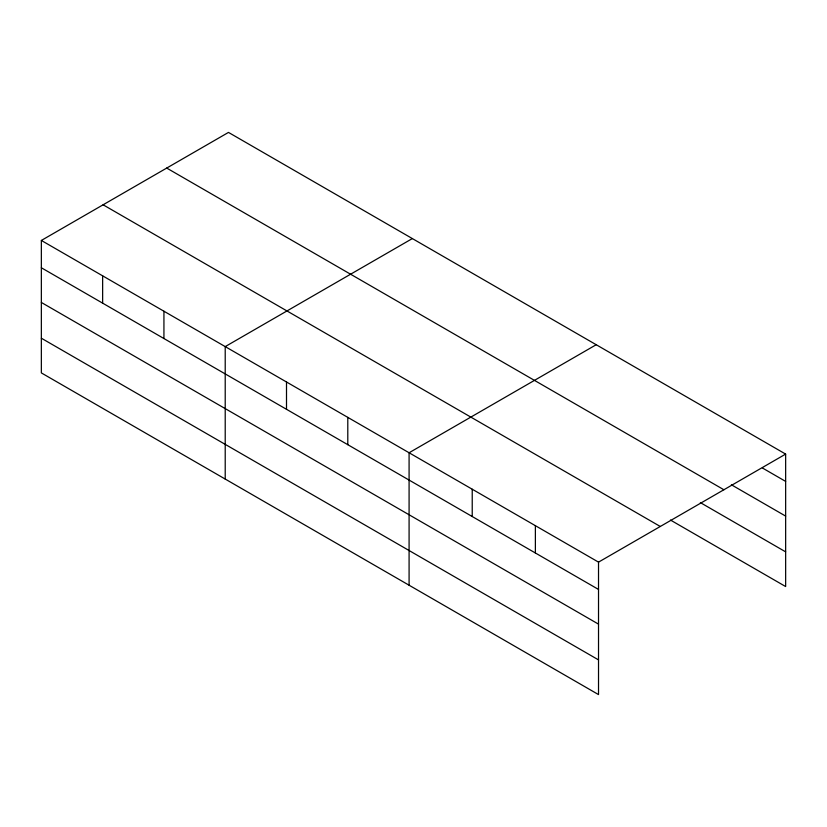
<?xml version="1.0" encoding="UTF-8"?>
<svg xmlns="http://www.w3.org/2000/svg" width="827" height="827" viewBox="0 0 827 827"><rect width="100%" height="100%" fill="white"/><g stroke="black" fill="none" stroke-linecap="round" stroke-linejoin="round"><path stroke-width="1.24" d="M598.521 624.137L598.521 562.133L41.35 240.45L41.35 372.905L598.521 694.587L598.521 624.137L41.35 302.455M670.439 520.038L785.65 586.55L785.65 454.095L228.479 132.413L41.35 240.45M412.342 238.569L225.213 346.606L225.213 479.06M596.215 344.725L409.086 452.762L409.086 585.216M598.521 562.133L785.65 454.095M762.391 467.968L785.65 481.407M731.368 484.767L785.65 516.1M166.723 168.067L723.894 489.749M700.345 502.599L785.65 551.857M103.106 204.796L660.277 526.479M41.35 267.762L598.521 589.444M41.35 338.212L598.521 659.894M535.379 525.672L535.379 552.984M472.227 489.212L472.227 516.524M347.795 417.377L347.795 444.688M286.504 381.991L286.504 409.303M163.932 311.221L163.932 338.532M102.641 275.836L102.641 303.147"/></g></svg>
